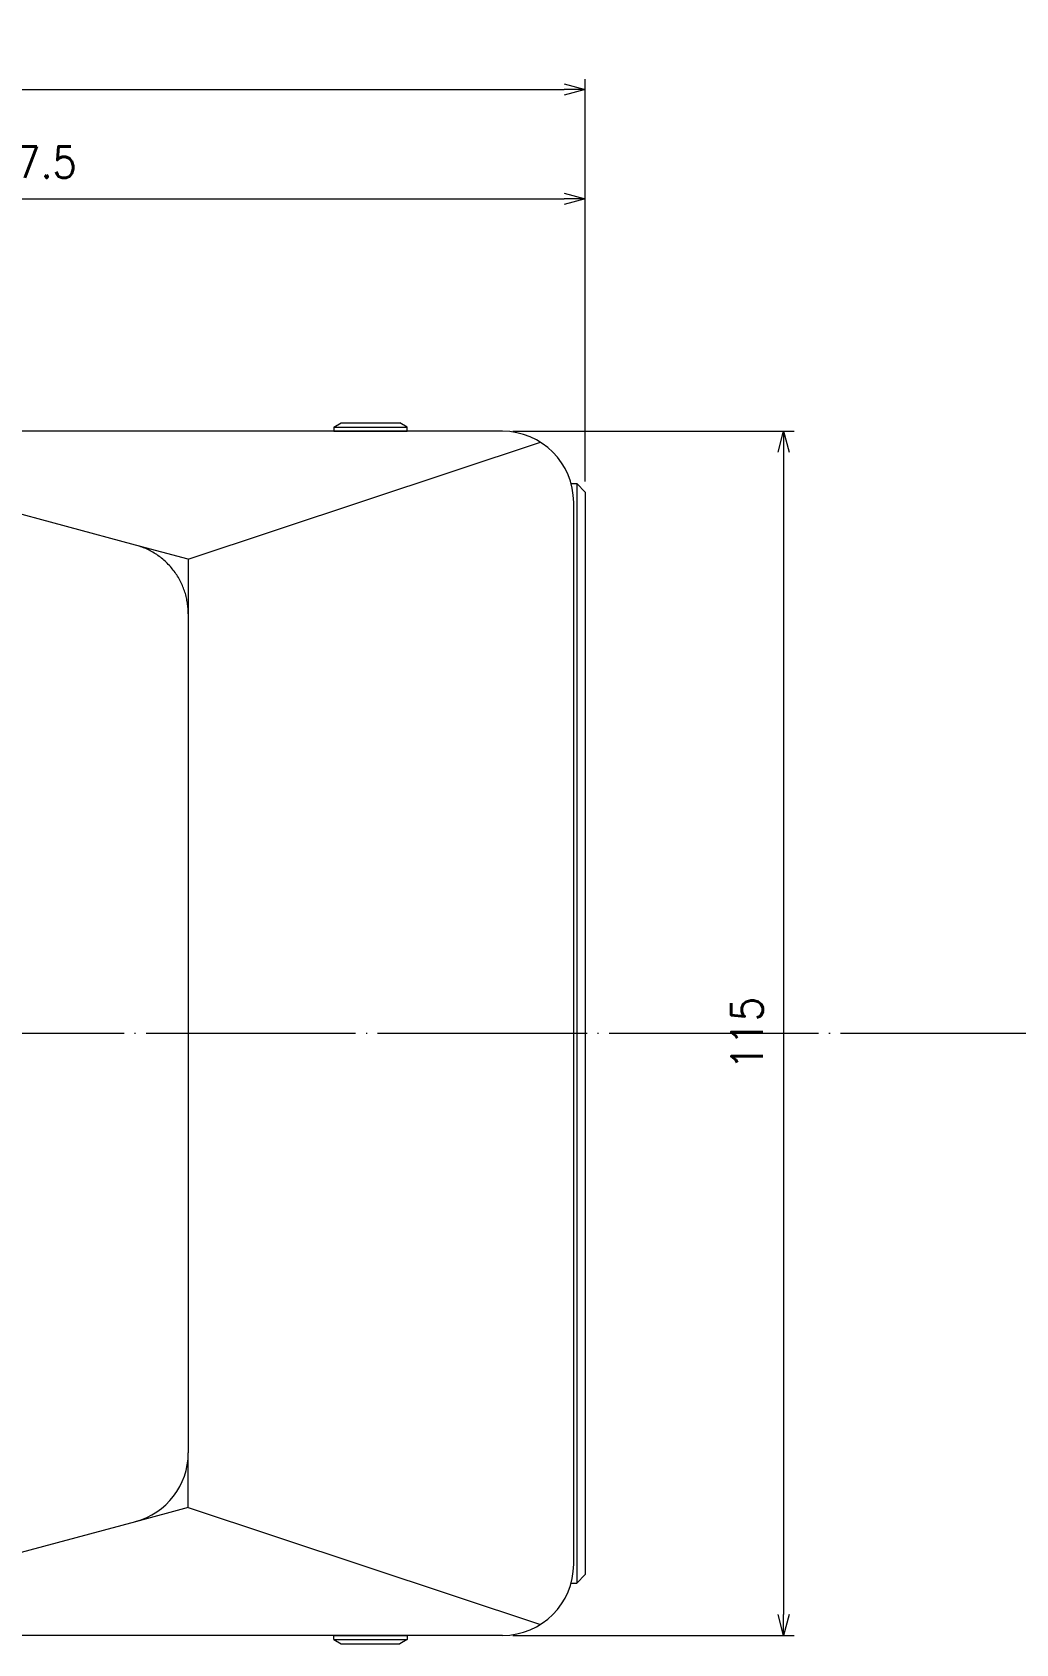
# Model space of a CAD drawing. Extents: x -1322 to 1276, y -2014 to -230.
# Drawn here: x 762.3 to 856.2, y -539.9 to -386 of the extents above; entities that cross this region are included whole.
import ezdxf

# ---------------------------------------------------------------- set-up
doc = ezdxf.new("R2010")
doc.units = 0
doc.header["$MEASUREMENT"] = 0
for name, pattern in [('BORDER', [22, 20, -1, 0, -1]), ('CENTER', [50.8, 31.75, -6.35, 6.35, -6.35]), ('DIVIDE', [23, 20, -1, 0, -1, 0, -1])]:
    doc.linetypes.add(name, pattern=pattern)
doc.layers.get('0').update_dxf_attribs({"linetype": 'CONTINUOUS'})
doc.layers.get('Defpoints').update_dxf_attribs({"linetype": 'CONTINUOUS'})
doc.layers.add('05 Center', color=3, linetype='CENTER', lineweight=15)
doc.layers.add('07 Dimension', color=4, linetype='CONTINUOUS', lineweight=15)
doc.layers.add('____1', color=7, linetype='CONTINUOUS')
doc.styles.add('TOKURA STANDARD', font='simplex.shx', dxfattribs={"width": 0.9, "bigfont": 'extfont.shx'})
doc.dimstyles.new('TOKURA_JIS', dxfattribs={"dimtxt": 3, "dimasz": 2, "dimexe": 1, "dimexo": 1, "dimgap": 2, "dimtad": 1, "dimdsep": 46, "dimtxsty": 'TOKURA STANDARD', "dimblk": 'OPEN30', "dimblk1": 'OPEN30', "dimblk2": 'OPEN30', "dimcen": 0, "dimclrd": 3, "dimclre": 3, "dimclrt": 3, "dimazin": 2, "dimtp": 0.1, "dimtm": 0.1, "dimtfac": 0.71, "dimtmove": 0, "dimatfit": 3, "dimldrblk": 'OPEN30', "dimfxl": 1, "dimlwd": 15, "dimlwe": 15, "dimarcsym": 0})

# ---------------------------------------------------------------- blocks, each defined once
blk = doc.blocks.new('CLUMP6')
at = {"layer": '____1', "lineweight": 18}
for p, q in [((2056.66, 2308.67), (2056.66, 2309.07)), ((2056.66, 2309.07), (2063.66, 2309.07)), ((2063.66, 2309.07), (2063.66, 2308.67)), ((2056.66, 2308.67), (2057.36, 2308.27)), ((2056.66, 2308.67), (2063.66, 2308.67)), ((2057.36, 2308.27), (2062.97, 2308.27)), ((2063.66, 2308.67), (2062.97, 2308.27))]:
    blk.add_line(p, q, dxfattribs=at)
blk = doc.blocks.new('CLUMP63')
at = {"layer": '____1', "lineweight": 18}
for p, q in [((2056.66, 2424.47), (2057.36, 2424.87)), ((2056.66, 2424.47), (2056.66, 2424.07)), ((2056.66, 2424.47), (2063.66, 2424.47)), ((2057.36, 2424.87), (2062.97, 2424.87)), ((2063.66, 2424.47), (2062.97, 2424.87)), ((2063.66, 2424.07), (2063.66, 2424.47)), ((2056.66, 2424.07), (2063.66, 2424.07))]:
    blk.add_line(p, q, dxfattribs=at)
blk = doc.blocks.new('CLUMP83')
at = {"layer": '____1', "lineweight": 18}
for p, q in [((2079.32, 2419.07), (2079.86, 2419.07)), ((2080.66, 2418.27), (2080.66, 2314.87)), ((2079.32, 2314.07), (2079.86, 2314.07))]:
    blk.add_line(p, q, dxfattribs=at)
at = {"layer": '____1', "lineweight": 5}
for p, q in [((2079.86, 2419.07), (2079.86, 2314.07)), ((2080.66, 2418.27), (2079.86, 2419.07)), ((2080.66, 2314.87), (2079.86, 2314.07))]:
    blk.add_line(p, q, dxfattribs=at)
blk = doc.blocks.new('CLUMP84')
at = {"layer": '____1', "lineweight": 18}
for p, q in [((2072.76, 2424.07), (1979.97, 2424.07)), ((1973.16, 2315.87), (1973.16, 2417.27)), ((2079.56, 2315.87), (2079.56, 2417.27)), ((1986.96, 2415.57), (2003.66, 2415.57)), ((2023.57, 2410.24), (2003.66, 2415.57)), ((1983.66, 2320.87), (1983.66, 2412.27)), ((2026.16, 2326.28), (2026.16, 2406.86)), ((2023.57, 2322.9), (2003.66, 2317.57)), ((2003.66, 2317.57), (1986.96, 2317.57)), ((2072.76, 2309.07), (1979.96, 2309.07))]:
    blk.add_line(p, q, dxfattribs=at)
at = {"layer": '____1', "color": 4, "lineweight": 5, "true_color": 0x00ffff}
for p, q in [((2004.66, 2422.07), (2002.29, 2424.07)), ((2004.66, 2311.07), (2002.29, 2309.07))]:
    blk.add_line(p, q, dxfattribs=at)
at = {"layer": '____1', "lineweight": 5}
for p, q in [((2042.76, 2411.86), (2076.4, 2423.02)), ((1979.97, 2422.07), (2002.02, 2422.07)), ((2037.72, 2413.21), (2007.2, 2421.39)), ((1975.16, 2315.87), (1975.16, 2417.27)), ((2042.76, 2406.64), (2042.76, 2326.5)), ((2042.76, 2321.28), (2076.4, 2310.12)), ((2037.72, 2319.93), (2007.2, 2311.75)), ((2002.02, 2311.07), (1979.96, 2311.07))]:
    blk.add_line(p, q, dxfattribs=at)
at = {"layer": '____1', "color": 4, "linetype": 'DIVIDE', "lineweight": 5, "true_color": 0x00ffff}
for p, q in [((2002.02, 2422.07), (2004.66, 2422.07)), ((2007.2, 2421.39), (2004.66, 2422.07)), ((2042.76, 2411.86), (2037.72, 2413.21)), ((2042.76, 2411.86), (2042.76, 2406.64)), ((2026.16, 2409.54), (2023.57, 2410.24)), ((2026.16, 2409.54), (2026.16, 2406.86)), ((2026.16, 2323.6), (2026.16, 2326.28)), ((2042.76, 2321.28), (2042.76, 2326.5)), ((2026.16, 2323.6), (2023.57, 2322.9)), ((2042.76, 2321.28), (2037.72, 2319.93)), ((2002.02, 2311.07), (2004.66, 2311.07)), ((2007.2, 2311.75), (2004.66, 2311.07))]:
    blk.add_line(p, q, dxfattribs=at)
at = {"layer": '____1', "lineweight": 18}
for centre, radius, start, end in [((1979.96, 2417.27), 6.8, 89.9551, 180), ((2072.76, 2417.27), 6.8, 0, 90), ((1986.96, 2412.27), 3.3, 90, 180), ((2022.66, 2406.86), 3.5, 0, 75), ((2022.66, 2326.28), 3.5, 285, 0), ((1986.96, 2320.87), 3.3, 180, 270.0003), ((1979.96, 2315.87), 6.8, 180, 270.0062), ((2072.76, 2315.87), 6.8, 270, 360)]:
    blk.add_arc(centre, radius, start, end, dxfattribs=at)
at = {"layer": '____1', "lineweight": 5}
for centre, radius, start, end in [((1979.96, 2417.27), 4.8, 89.9465, 180), ((2002.02, 2402.07), 20, 75, 90), ((2035.96, 2326.5), 6.8, 285, 0), ((1979.96, 2315.87), 4.8, 180, 270.0004), ((2002.02, 2331.07), 20, 270, 285)]:
    blk.add_arc(centre, radius, start, end, dxfattribs=at)
blk.add_rational_spline([(2042.76, 2406.64), (2042.76, 2411.86), (2037.72, 2413.21)], [1, 0.758820774478, 0.914833529427], degree=2, dxfattribs=at)
blk = doc.blocks.new('_Open30')
at = {"color": 0, "linetype": 'ByBlock', "lineweight": -2}
for p, q in [((-1, 0.268), (0, 0)), ((0, 0), (-1, -0.268)), ((0, 0), (-1, 0))]:
    blk.add_line(p, q, dxfattribs=at)
blk = doc.blocks.new('*D653')
at = {"layer": '07 Dimension', "linetype": 'Continuous', "lineweight": 15, "transparency": 16777216}
for p, q in [((707.62, -429.87), (707.62, -400.87)), ((815.12, -428.87), (815.12, -400.87)), ((709.62, -401.87), (813.12, -401.87))]:
    blk.add_line(p, q, dxfattribs=at)
at = {"layer": 'Defpoints', "color": 0, "linetype": 'Continuous', "transparency": 16777216}
for p in [(815.12, -401.87), (707.62, -430.87), (815.12, -429.87)]:
    blk.add_point(p, dxfattribs=at)
at = {"layer": '07 Dimension', "linetype": 'Continuous', "lineweight": 15, "transparency": 16777216, "xscale": 2, "yscale": 2, "zscale": 2, "rotation": 180}
blk.add_blockref('_Open30', (707.62, -401.87), dxfattribs=at)
at = {"layer": '07 Dimension', "linetype": 'Continuous', "lineweight": 15, "transparency": 16777216, "xscale": 2, "yscale": 2, "zscale": 2}
blk.add_blockref('_Open30', (815.12, -401.87), dxfattribs=at)
at = {"layer": '07 Dimension', "linetype": 'Continuous', "transparency": 16777216, "insert": (761.37, -398.37), "char_height": 3, "attachment_point": 5, "style": 'TOKURA STANDARD'}
blk.add_mtext('107.5', dxfattribs=at)
blk = doc.blocks.new('*D654')
at = {"layer": '07 Dimension', "linetype": 'Continuous', "lineweight": 15, "transparency": 16777216}
for p, q in [((694.62, -475.42), (694.62, -390.43)), ((815.12, -428.87), (815.12, -390.43)), ((696.62, -391.43), (813.12, -391.43))]:
    blk.add_line(p, q, dxfattribs=at)
at = {"layer": 'Defpoints', "color": 0, "linetype": 'Continuous', "transparency": 16777216}
for p in [(815.12, -391.43), (815.12, -429.87), (694.62, -476.42)]:
    blk.add_point(p, dxfattribs=at)
at = {"layer": '07 Dimension', "linetype": 'Continuous', "lineweight": 15, "transparency": 16777216, "xscale": 2, "yscale": 2, "zscale": 2, "rotation": 180}
blk.add_blockref('_Open30', (694.62, -391.43), dxfattribs=at)
at = {"layer": '07 Dimension', "linetype": 'Continuous', "lineweight": 15, "transparency": 16777216, "xscale": 2, "yscale": 2, "zscale": 2}
blk.add_blockref('_Open30', (815.12, -391.43), dxfattribs=at)
at = {"layer": '07 Dimension', "linetype": 'Continuous', "transparency": 16777216, "insert": (754.87, -387.93), "char_height": 3, "attachment_point": 5, "style": 'TOKURA STANDARD'}
blk.add_mtext('120.5', dxfattribs=at)
blk = doc.blocks.new('*D655')
at = {"layer": '07 Dimension', "linetype": 'Continuous', "lineweight": 15, "transparency": 16777216}
for p, q in [((808.22, -424.07), (835.06, -424.07)), ((834.06, -426.07), (834.06, -537.07)), ((808.22, -539.07), (835.06, -539.07))]:
    blk.add_line(p, q, dxfattribs=at)
at = {"layer": 'Defpoints', "color": 0, "linetype": 'Continuous', "transparency": 16777216}
for p in [(807.22, -424.07), (807.22, -539.07), (834.06, -539.07)]:
    blk.add_point(p, dxfattribs=at)
at = {"layer": '07 Dimension', "linetype": 'Continuous', "lineweight": 15, "transparency": 16777216, "xscale": 2, "yscale": 2, "zscale": 2}
for p, rotation in [((834.06, -424.07), 90), ((834.06, -539.07), 270)]:
    blk.add_blockref('_Open30', p, dxfattribs=dict(at, rotation=rotation))
at = {"layer": '07 Dimension', "linetype": 'Continuous', "transparency": 16777216, "insert": (830.56, -481.57), "char_height": 3, "attachment_point": 5, "rotation": 90, "style": 'TOKURA STANDARD'}
blk.add_mtext('115', dxfattribs=at)

msp = doc.modelspace()

# ---------------------------------------------------------------- linework, layer by layer
at = {"layer": '05 Center', "linetype": 'BORDER', "lineweight": 5}
msp.add_line((1168.889, -481.574), (594.418, -481.574), dxfattribs=at)

# ---------------------------------------------------------------- block references
at = {"layer": '____1', "lineweight": 18}
for name in ['CLUMP84', 'CLUMP63', 'CLUMP83', 'CLUMP6']:
    msp.add_blockref(name, (-1265.545, -2848.143), dxfattribs=at)

# ---------------------------------------------------------------- dimensions: what is measured, and where the dimension line sits
at = {"layer": '07 Dimension', "linetype": 'Continuous'}
for base, p1, picture, middle in [((815.118, -391.428), (694.618, -476.424), '*D654', (754.868, -387.928)), ((815.118, -401.872), (707.618, -430.874), '*D653', (761.368, -398.372))]:
    dim = msp.add_linear_dim(base=base, p1=p1, p2=(815.118, -429.874), dimstyle='TOKURA_JIS', override={"dimclrd": 256, "dimclre": 256, "dimclrt": 256}, dxfattribs=at)
    dim.commit()
    dim.dimension.update_dxf_attribs({"geometry": picture, "text_midpoint": middle})
dim = msp.add_linear_dim(base=(834.061, -539.074), p1=(807.218, -424.074), p2=(807.218, -539.074), angle=90, dimstyle='TOKURA_JIS', override={"dimclrd": 256, "dimclre": 256, "dimclrt": 256}, dxfattribs=at)
dim.commit()
dim.dimension.update_dxf_attribs({"geometry": '*D655', "text_midpoint": (830.561, -481.574)})

doc.saveas('drawing.dxf')
